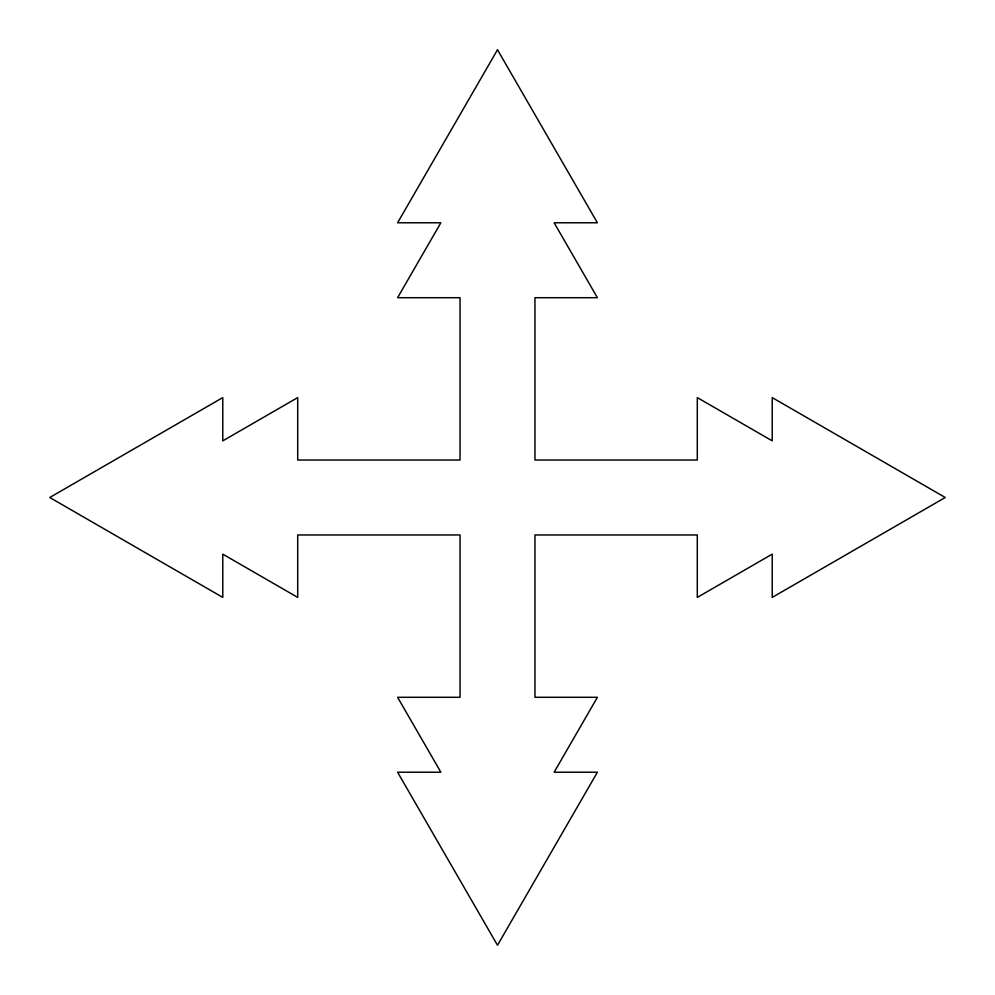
<?xml version="1.0" encoding="UTF-8"?>
<svg xmlns="http://www.w3.org/2000/svg" width="995" height="995" viewBox="0 0 995 995"><rect width="100%" height="100%" fill="white"/><g stroke="black" fill="none" stroke-linecap="round" stroke-linejoin="round"><path stroke-width="1.49" d="M497.5 49.75L397.602 222.78L440.86 222.78L397.602 297.704L460.038 297.704L460.038 460.038L297.704 460.038L297.704 397.602L222.78 440.86L222.78 397.602L49.75 497.5L222.78 597.398L222.78 554.14L297.704 597.398L297.704 534.962L460.038 534.962L460.038 697.296L397.602 697.296L440.86 772.219L397.602 772.219L497.5 945.25L597.398 772.219L554.14 772.219L597.398 697.296L534.962 697.296L534.962 534.962L697.296 534.962L697.296 597.398L772.219 554.14L772.219 597.398L945.25 497.5L772.219 397.602L772.219 440.86L697.296 397.602L697.296 460.038L534.962 460.038L534.962 297.704L597.398 297.704L554.14 222.78L597.398 222.78L497.5 49.75"/></g></svg>
